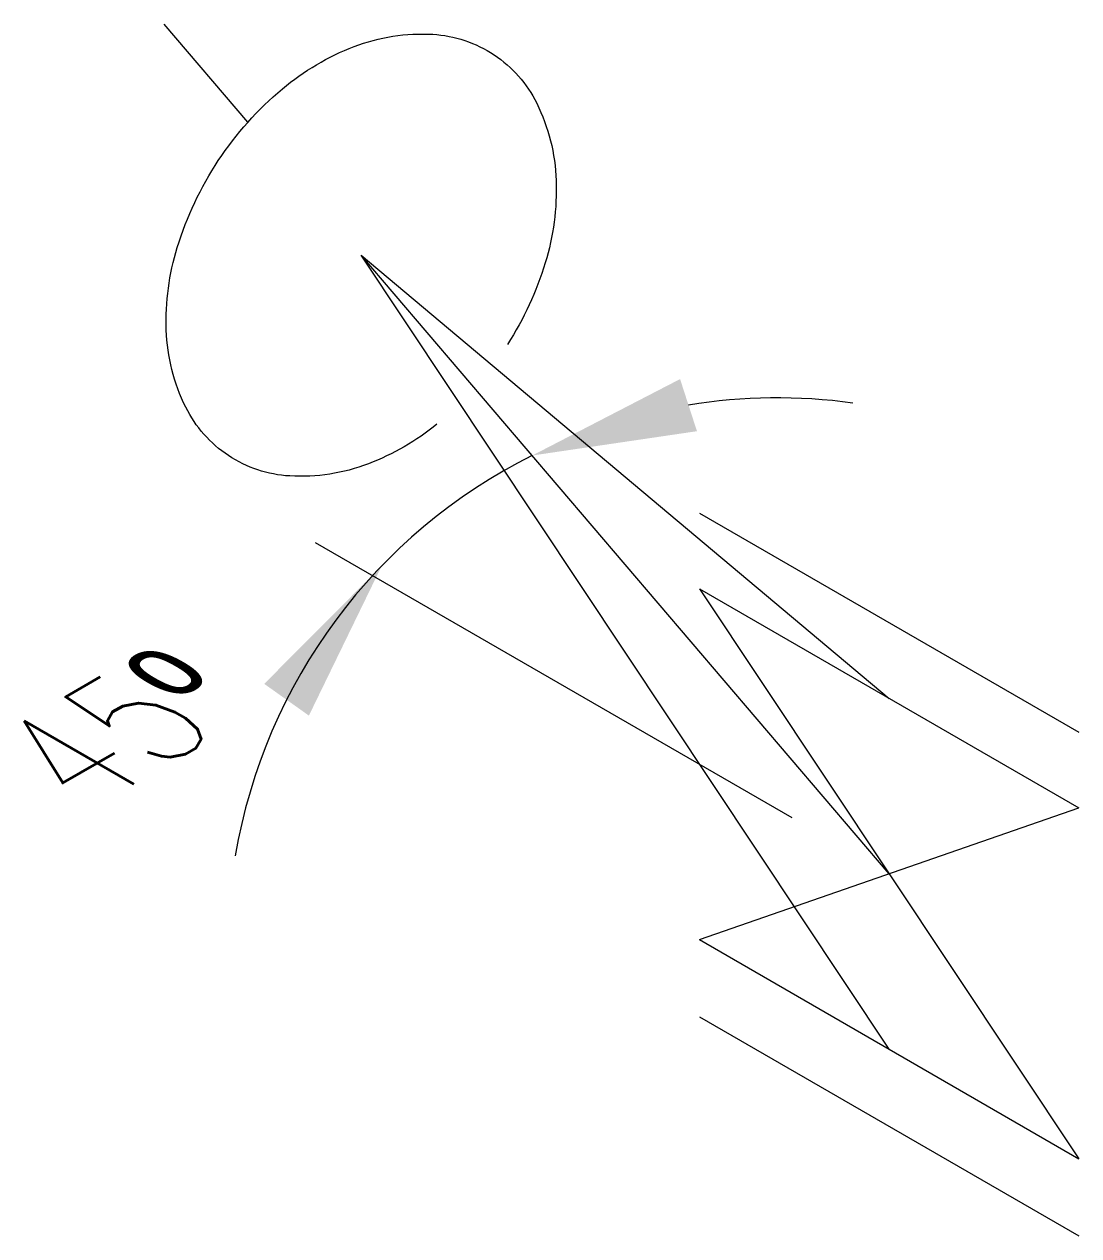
# Model space of a CAD drawing. Header units: millimetres. Extents: x -9996.16 to -9995.2, y -66.72 to -65.62.
import ezdxf

# ---------------------------------------------------------------- set-up
doc = ezdxf.new("R2010")
doc.units = ezdxf.units.MM
doc.layers.add('Tub_iso_válvulas', color=2, linetype='Continuous')
doc.styles.add('ISONEG80', font='ROMANSBR', dxfattribs={"width": 0.85, "height": 2})

msp = doc.modelspace()

# ---------------------------------------------------------------- linework, layer by layer
at = {"layer": 'Tub_iso_válvulas', "color": 1}
for p, q in [((-9995.9555, -65.7071), (-9996.0319, -65.6176)), ((-9995.3701, -66.5535), (-9995.852, -65.8285)), ((-9995.852, -65.8285), (-9995.3701, -66.2332)), ((-9995.3701, -66.3934), (-9995.852, -65.8285)), ((-9995.4585, -66.3423), (-9995.8938, -66.091))]:
    msp.add_line(p, q, dxfattribs=at)
at = {"layer": 'Tub_iso_válvulas'}
for p, q in [((-9995.5433, -66.0641), (-9995.1969, -66.2641)), ((-9995.5433, -66.1332), (-9995.1969, -66.6535)), ((-9995.5433, -66.1332), (-9995.1969, -66.3332)), ((-9995.5433, -66.4535), (-9995.1969, -66.3332)), ((-9995.5433, -66.4535), (-9995.1969, -66.6535)), ((-9995.5433, -66.5239), (-9995.1969, -66.7239))]:
    msp.add_line(p, q, dxfattribs=at)
at = {"layer": 'Tub_iso_válvulas', "color": 1}
for points in [[(-9995.9732, -66.0115, -0.132365), (-9996.0122, -65.9673, -0.106681), (-9996.03, -65.8968, -0.083236), (-9996.02, -65.8214, -0.071899), (-9995.9825, -65.7421, -0.071899), (-9995.924, -65.6765, -0.083236), (-9995.8585, -65.638, -0.106681), (-9995.7867, -65.6268, -0.132365), (-9995.7308, -65.6455, -0.132365), (-9995.6918, -65.6897, -0.106681), (-9995.6741, -65.7602, -0.083236), (-9995.684, -65.8355, -0.067086), (-9995.7184, -65.9099, -0.071899)], [(-9995.7829, -65.9827, -0.079203), (-9995.8455, -66.019, -0.106681), (-9995.9173, -66.0301, -0.132365), (-9995.9732, -66.0115, -0.132365)]]:
    msp.add_lwpolyline(points, format="xyb", dxfattribs=at)
at = {"layer": 'Tub_iso_válvulas'}
msp.add_arc((-9995.4721, -66.4608), 0.502, 82.1076, 99.291, dxfattribs=at)
at = {"layer": 'Tub_iso_válvulas', "color": 1}
msp.add_arc((-9995.4721, -66.4608), 0.502, 116.4745, 170.374, dxfattribs=at)
for points in [[(-9995.5455, -65.9892), (-9995.5609, -65.9416), (-9995.6959, -66.0114)], [(-9995.9406, -66.2199), (-9995.8998, -66.2489), (-9995.8333, -66.1121)]]:
    msp.add_solid(points, dxfattribs=at)

# ---------------------------------------------------------------- texts
at = {"layer": 'Tub_iso_válvulas', "style": 'ISONEG80', "oblique": 330, "width": 0.85}
msp.add_attdef('45º', (-9996.1007, -66.3351), '45%%D', height=0.1, rotation=30, dxfattribs=at)

doc.saveas('drawing.dxf')
